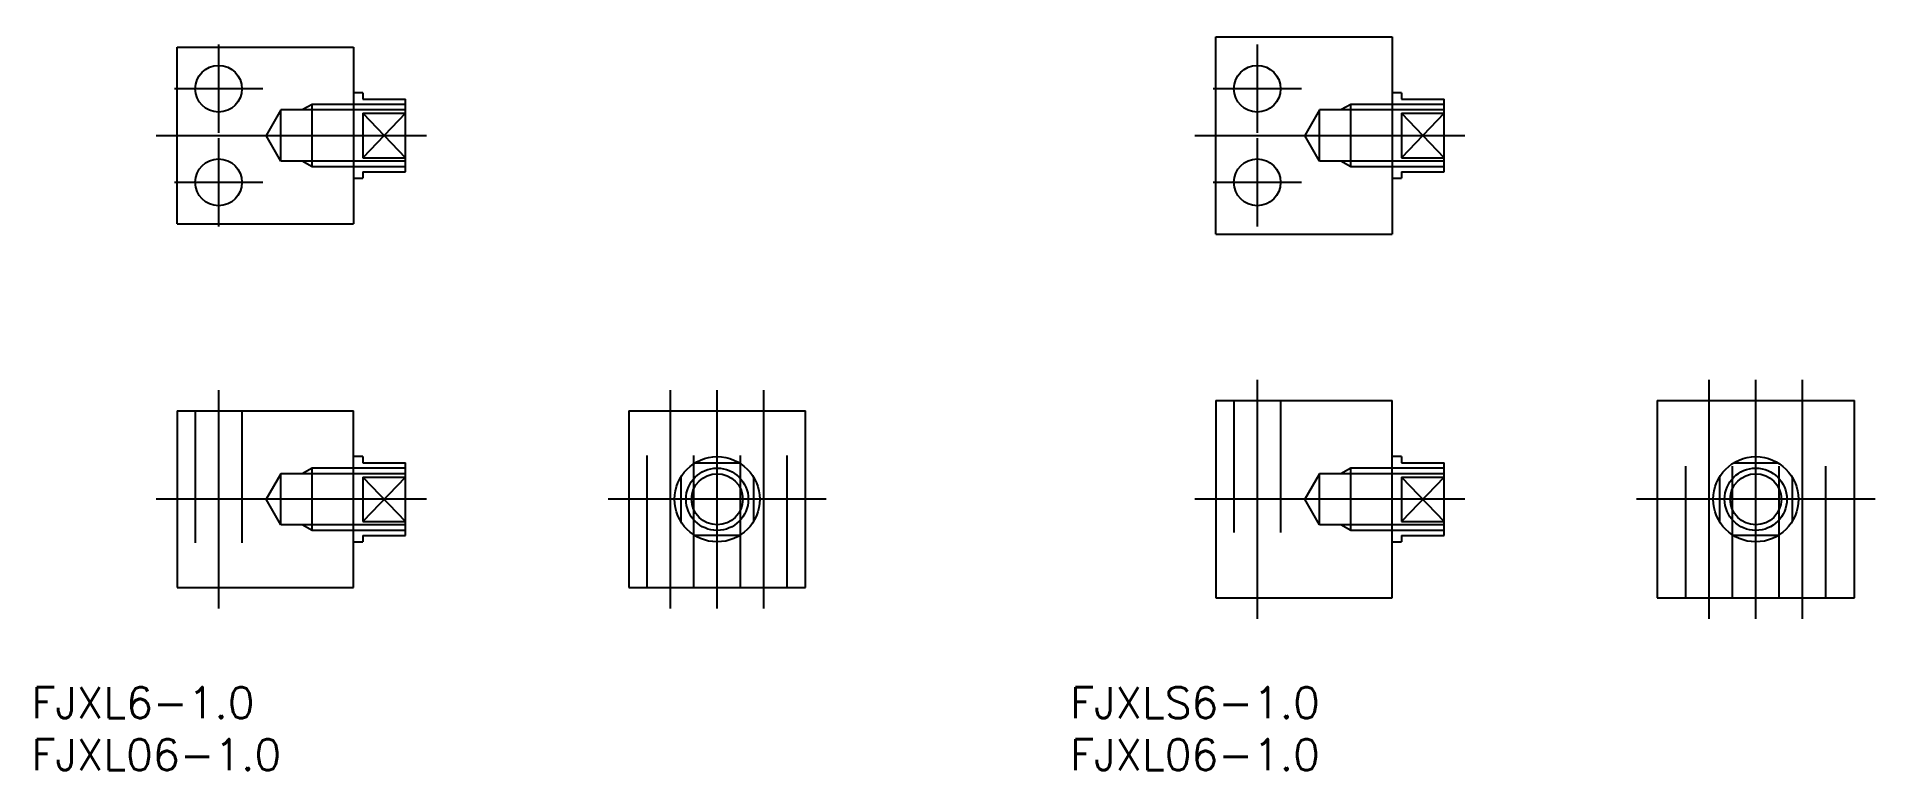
# Model space of a CAD drawing. Extents: x -66 to 111, y -26 to 44.
import ezdxf

# ---------------------------------------------------------------- set-up
doc = ezdxf.new("R2010")
doc.units = 0
doc.linetypes.add('CENTER', pattern=[50.8, 31.75, -6.35, 6.35, -6.35])
doc.linetypes.add('DASHED', pattern=[19.05, 12.7, -6.35])
doc.layers.get('0').update_dxf_attribs({"linetype": 'CONTINUOUS'})
doc.layers.add('CENTER', color=1, linetype='CENTER')
doc.styles.get("Standard").update_dxf_attribs({"font": 'txt.shx', "height": 3, "bigfont": 'bigfont.shx'})

msp = doc.modelspace()

# ---------------------------------------------------------------- linework, layer by layer
at = {"color": 7, "linetype": 'CONTINUOUS'}
for p, q in [((48, 25.5), (48, 44.5)), ((48, 44.5), (65, 44.5)), ((65, 44.5), (65, 25.5)), ((-52, 26.5), (-52, 43.5)), ((-52, 43.5), (-35, 43.5)), ((-35, 43.5), (-35, 26.5)), ((-34.1, 39.1), (-35, 39.1)), ((-34.1, 39.1), (-34.1, 38.5)), ((65.9, 39.1), (65, 39.1)), ((65.9, 39.1), (65.9, 38.5)), ((-34.1, 38.5), (-30, 38.5)), ((-30, 31.5), (-30, 38.5)), ((65.9, 38.5), (70, 38.5)), ((70, 31.5), (70, 38.5)), ((-34.1, 37.14), (-34.1, 32.86)), ((-34.1, 37.14), (-30, 37.14)), ((65.9, 37.14), (65.9, 32.86)), ((65.9, 37.14), (70, 37.14)), ((-34.1, 32.86), (-30, 32.86)), ((65.9, 32.86), (70, 32.86)), ((-35, 30.9), (-34.1, 30.9)), ((-34.1, 31.5), (-30, 31.5)), ((-34.1, 31.5), (-34.1, 30.9)), ((65, 30.9), (65.9, 30.9)), ((65.9, 31.5), (65.9, 30.9)), ((65.9, 31.5), (70, 31.5)), ((-52, 26.5), (-35, 26.5)), ((48, 25.5), (65, 25.5)), ((48, 9.5), (48, -9.5)), ((48, 9.5), (65, 9.5)), ((65, -9.5), (65, 9.5)), ((90.5, 9.5), (90.5, -9.5)), ((90.5, 9.5), (109.5, 9.5)), ((109.5, -9.5), (109.5, 9.5)), ((-52, 8.5), (-52, -8.5)), ((-52, 8.5), (-35, 8.5)), ((-35, -8.5), (-35, 8.5)), ((-8.5, 8.5), (-8.5, -8.5)), ((-8.5, 8.5), (8.5, 8.5)), ((8.5, -8.5), (8.5, 8.5)), ((-34.1, 4.1), (-35, 4.1)), ((-34.1, 4.1), (-34.1, 3.5)), ((65.9, 4.1), (65, 4.1)), ((65.9, 4.1), (65.9, 3.5)), ((-34.1, 3.5), (-30, 3.5)), ((-34.1, 2.14), (-34.1, -2.14)), ((-34.1, 2.14), (-30, 2.14)), ((-30, -3.5), (-30, 3.5)), ((-3.5, 2.14), (-3.5, -2.14)), ((-2.14, 3.5), (2.14, 3.5)), ((3.5, 2.14), (3.5, -2.14)), ((65.9, 3.5), (70, 3.5)), ((65.9, 2.14), (65.9, -2.14)), ((65.9, 2.14), (70, 2.14)), ((70, -3.5), (70, 3.5)), ((96.5, 2.14), (96.5, -2.14)), ((97.86, 3.5), (102.14, 3.5)), ((103.5, 2.14), (103.5, -2.14)), ((-34.1, -2.14), (-30, -2.14)), ((-34.1, -3.5), (-34.1, -4.1)), ((-34.1, -3.5), (-30, -3.5)), ((2.14, -3.5), (-2.14, -3.5)), ((65.9, -2.14), (70, -2.14)), ((65.9, -3.5), (70, -3.5)), ((65.9, -3.5), (65.9, -4.1)), ((102.14, -3.5), (97.86, -3.5)), ((-35, -4.1), (-34.1, -4.1)), ((65, -4.1), (65.9, -4.1)), ((-52, -8.5), (-35, -8.5)), ((-8.5, -8.5), (8.5, -8.5)), ((48, -9.5), (65, -9.5)), ((90.5, -9.5), (109.5, -9.5))]:
    msp.add_line(p, q, dxfattribs=at)
at = {"color": 3, "linetype": 'DASHED'}
for p, q in [((-42, 37.46), (-43.42, 35)), ((-30, 37.46), (-42, 37.46)), ((-42, 32.54), (-42, 37.46)), ((-39, 38), (-39.94, 37.46)), ((-30, 38), (-39, 38)), ((-39, 32), (-39, 38)), ((58, 37.46), (56.58, 35)), ((58, 32.54), (58, 37.46)), ((70, 37.46), (58, 37.46)), ((61, 38), (60.06, 37.46)), ((61, 32), (61, 38)), ((70, 38), (61, 38)), ((-42, 32.54), (-43.42, 35)), ((58, 32.54), (56.58, 35)), ((-30, 32.54), (-42, 32.54)), ((-39, 32), (-39.94, 32.54)), ((-30, 32), (-39, 32)), ((70, 32.54), (58, 32.54)), ((61, 32), (60.06, 32.54)), ((70, 32), (61, 32)), ((49.75, 9.5), (49.75, -9.5)), ((54.25, 9.5), (54.25, -9.5)), ((93.25, -9.5), (93.25, 9.5)), ((97.75, -9.5), (97.75, 9.5)), ((102.25, -9.5), (102.25, 9.5)), ((106.75, -9.5), (106.75, 9.5)), ((-50.25, 8.5), (-50.25, -8.5)), ((-45.75, 8.5), (-45.75, -8.5)), ((-6.75, -8.5), (-6.75, 8.5)), ((-2.25, -8.5), (-2.25, 8.5)), ((2.25, -8.5), (2.25, 8.5)), ((6.75, -8.5), (6.75, 8.5)), ((-42, 2.46), (-43.42, 0)), ((-30, 2.46), (-42, 2.46)), ((-42, -2.46), (-42, 2.46)), ((-39, 3), (-39.94, 2.46)), ((-30, 3), (-39, 3)), ((-39, -3), (-39, 3)), ((58, 2.46), (56.58, 0)), ((58, -2.46), (58, 2.46)), ((70, 2.46), (58, 2.46)), ((61, 3), (60.06, 2.46)), ((61, -3), (61, 3)), ((70, 3), (61, 3)), ((-42, -2.46), (-43.42, 0)), ((58, -2.46), (56.58, 0)), ((-30, -2.46), (-42, -2.46)), ((-39, -3), (-39.94, -2.46)), ((-30, -3), (-39, -3)), ((70, -2.46), (58, -2.46)), ((61, -3), (60.06, -2.46)), ((70, -3), (61, -3))]:
    msp.add_line(p, q, dxfattribs=at)
at = {"color": 3, "linetype": 'CONTINUOUS'}
for p, q in [((-34.1, 37.14), (-30, 32.86)), ((-30, 37.14), (-34.1, 32.86)), ((70, 37.14), (65.9, 32.86)), ((65.9, 37.14), (70, 32.86)), ((-30, 2.14), (-34.1, -2.14)), ((-34.1, 2.14), (-30, -2.14)), ((65.9, 2.14), (70, -2.14)), ((70, 2.14), (65.9, -2.14))]:
    msp.add_line(p, q, dxfattribs=at)
at = {"color": 7, "linetype": 'CONTINUOUS'}
for centre, radius in [((-48, 39.5), 2.25), ((52, 39.5), 2.25), ((-48, 30.5), 2.25), ((52, 30.5), 2.25), ((0, 0), 4.1), ((100, 0), 4.1), ((0, 0), 2.46), ((100, 0), 2.46)]:
    msp.add_circle(centre, radius, dxfattribs=at)
at = {"color": 3, "linetype": 'CONTINUOUS'}
for centre in [(0, 0), (100, 0)]:
    msp.add_circle(centre, 3, dxfattribs=at)
at = {"layer": 'CENTER', "color": 1, "linetype": 'CENTER'}
for p, q in [((-48, 43.75), (-48, 35.25)), ((52, 43.75), (52, 35.25)), ((-43.75, 39.5), (-52.25, 39.5)), ((56.25, 39.5), (47.75, 39.5)), ((-54, 35), (-28, 35)), ((-48, 34.75), (-48, 26.25)), ((46, 35), (72, 35)), ((52, 34.75), (52, 26.25)), ((-52.25, 30.5), (-43.75, 30.5)), ((47.75, 30.5), (56.25, 30.5)), ((52, 11.5), (52, -11.5)), ((95.5, -11.5), (95.5, 11.5)), ((100, -11.5), (100, 11.5)), ((104.5, -11.5), (104.5, 11.5)), ((-48, 10.5), (-48, -10.5)), ((-4.5, -10.5), (-4.5, 10.5)), ((0, -10.5), (0, 10.5)), ((4.5, -10.5), (4.5, 10.5)), ((-28, 0), (-54, 0)), ((10.5, 0), (-10.5, 0)), ((72, 0), (46, 0)), ((111.5, 0), (88.5, 0))]:
    msp.add_line(p, q, dxfattribs=at)

# ---------------------------------------------------------------- texts
at = {"color": 7, "linetype": 'CONTINUOUS'}
for s, p in [('FJXL6-1.0', (-66.02, -21.07)), ('FJXLS6-1.0', (33.98, -21.07)), ('FJXL06-1.0', (-66.02, -26.07)), ('FJXL06-1.0', (33.98, -26.07))]:
    msp.add_text(s, height=3, dxfattribs=at).set_placement(p)

doc.saveas('drawing.dxf')
